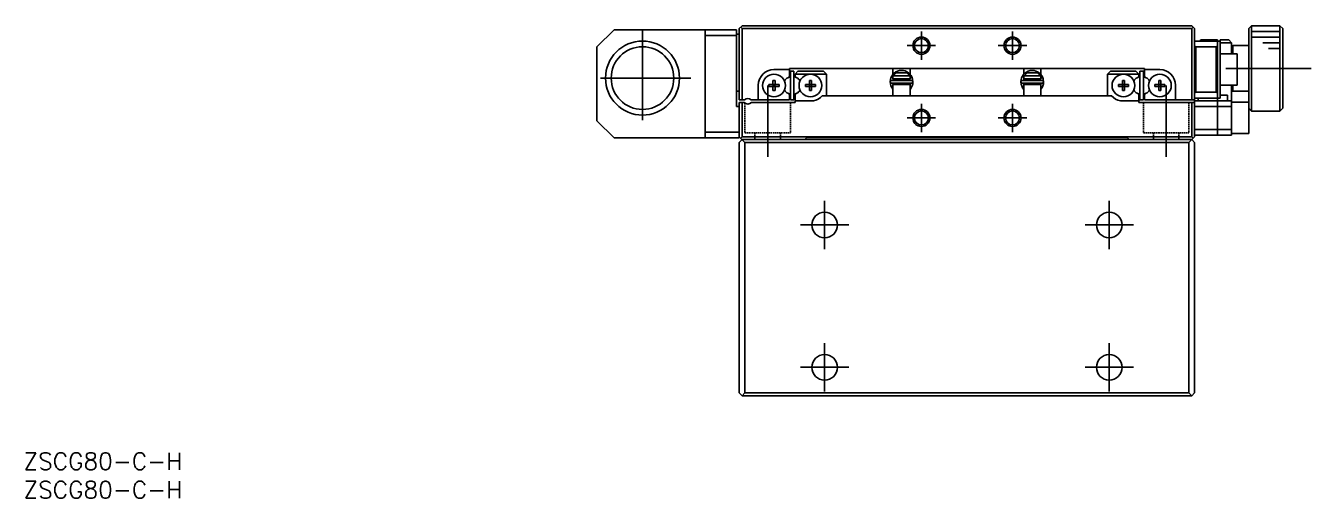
# Model space of a CAD drawing. Extents: x 0 to 476, y -8 to 328.
# Drawn here: x 0.4 to 226.3, y -8 to 75 of the extents above; entities that cross this region are included whole.
import ezdxf

# ---------------------------------------------------------------- set-up
doc = ezdxf.new("R2010")
doc.units = 0
doc.header["$LTSCALE"] = 0.5
doc.linetypes.add('CENTER', pattern=[50.8, 31.75, -6.35, 6.35, -6.35])
doc.linetypes.add('DASHED', pattern=[0.75, 0.5, -0.25])
for name, color, linetype in [('MSM_CENTER', 1, 'CENTER'), ('MSM_CONTINUOUS', 7, 'CONTINUOUS'), ('MSM_DASHED', 4, 'DASHED'), ('MSM_NARROW', 5, 'CONTINUOUS'), ('MSM_PART_NUMBER', 7, 'CONTINUOUS')]:
    doc.layers.add(name, color=color, linetype=linetype)
doc.styles.get("Standard").update_dxf_attribs({"font": 'txt.shx', "height": 1, "bigfont": 'bigfont.shx'})

# ---------------------------------------------------------------- blocks, each defined once
blk = doc.blocks.new('*U2')
at = {"layer": 'MSM_PART_NUMBER'}
blk.add_text('ZSCG80-C-H', height=3, dxfattribs=at).set_placement((0, -3))
blk = doc.blocks.new('*U3')
at = {"layer": 'MSM_PART_NUMBER'}
blk.add_text('ZSCG80-C-H', height=3, dxfattribs=at).set_placement((0, -8))

msp = doc.modelspace()

# ---------------------------------------------------------------- linework, layer by layer
at = {"layer": 'MSM_CENTER'}
for p, q in [((108.75, 74.3), (108.75, 57.3)), ((157.75, 69), (157.75, 74)), ((173.75, 69), (173.75, 74)), ((155.25, 71.5), (160.25, 71.5)), ((171.25, 71.5), (176.25, 71.5)), ((117.25, 65.8), (100.25, 65.8)), ((211.25, 67.5), (226.25, 67.5)), ((130.75, 64.5), (130.75, 52)), ((200.75, 64.5), (200.75, 52)), ((157.75, 56.3), (157.75, 61.3)), ((173.75, 56.3), (173.75, 61.3)), ((155.25, 58.8), (160.25, 58.8)), ((171.25, 58.8), (176.25, 58.8)), ((140.75, 35.75), (140.75, 44.25)), ((190.75, 35.75), (190.75, 44.25)), ((136.5, 40), (145, 40)), ((186.5, 40), (195, 40)), ((140.75, 10.75), (140.75, 19.25)), ((190.75, 10.75), (190.75, 19.25)), ((136.5, 15), (145, 15)), ((186.5, 15), (195, 15))]:
    msp.add_line(p, q, dxfattribs=at)
at = {"layer": 'MSM_CONTINUOUS'}
for p, q in [((126.25, 75), (125.75, 74.5)), ((126.25, 74.5), (126, 74.75)), ((205.25, 75), (126.25, 75)), ((205.75, 74.5), (205.25, 75)), ((205.5, 74.75), (205.25, 74.5)), ((215.25, 74.5), (215.75, 75)), ((215.75, 60), (215.75, 75)), ((215.75, 75), (220.75, 75)), ((220.75, 75), (220.75, 60)), ((220.75, 75), (221.25, 74.5)), ((100.75, 71.3), (103.75, 74.3)), ((125.25, 74.3), (103.75, 74.3)), ((119.75, 74.3), (119.75, 55.3)), ((119.75, 73.3), (125.25, 73.3)), ((125.25, 74.3), (125.25, 60.8)), ((125.75, 73.5), (125.25, 73.5)), ((125.75, 74.5), (125.75, 62)), ((126.25, 62), (126.25, 74.5)), ((126.25, 74.5), (205.25, 74.5)), ((205.25, 74.5), (205.25, 62)), ((205.75, 62), (205.75, 74.5)), ((210.25, 72.3), (205.75, 72.3)), ((206.85, 72.5), (206.65, 72.3)), ((209.75, 72.5), (206.85, 72.5)), ((209.75, 72.5), (209.75, 55.8)), ((211.75, 72.5), (210.25, 72.5)), ((210.25, 62.3), (210.25, 72.5)), ((212.25, 72), (211.75, 72.5)), ((215.25, 74.5), (215.25, 56.05)), ((221.25, 60.5), (221.25, 74.5)), ((100.75, 71.3), (100.75, 58.3)), ((205.95, 71.3), (205.75, 71.5)), ((205.95, 71.3), (209.55, 71.3)), ((205.95, 63.3), (205.95, 71.3)), ((209.75, 71.5), (209.55, 71.3)), ((209.55, 71.3), (209.55, 63.3)), ((210.25, 72), (212.25, 72)), ((210.25, 70.05), (213.25, 70.05)), ((212.25, 70.05), (212.25, 72)), ((212.25, 71.3), (212.45, 71.5)), ((212.45, 70.05), (212.45, 71.5)), ((212.45, 71.5), (215.25, 71.5)), ((213.25, 70.05), (213.25, 64.55)), ((134.55, 67.3), (131.85, 67.3)), ((134.25625, 65.874815), (134.55, 66.044412)), ((196.95, 67.5), (134.55, 67.5)), ((134.55, 66.044412), (134.55, 67.5)), ((134.75, 62), (134.75, 67)), ((135.35, 67), (134.75, 67)), ((135.35, 62), (135.35, 67)), ((135.350002, 66.15), (135.350002, 62.85)), ((136.05, 67), (135.55, 66.5)), ((135.55, 66.5), (141.05, 66.5)), ((135.55, 66.5), (135.55, 66.044412)), ((135.55, 66.044412), (135.84375, 65.874815)), ((140.55, 67), (136.05, 67)), ((141.05, 66.5), (140.55, 67)), ((141.05, 62.7), (141.05, 66.5)), ((152.40257, 65.870729), (152.423205, 65.926472)), ((152.424132, 65.926), (152.437085, 65.956258)), ((152.427372, 65.931637), (152.427981, 65.935138)), ((152.816656, 65.700086), (152.733694, 65.379752)), ((152.75, 66.454798), (152.75, 67.5)), ((152.75, 66.2), (155.75, 66.2)), ((152.75, 65.7), (152.75, 66.2)), ((155.75, 65.7), (152.75, 65.7)), ((153.333485, 66.7), (152.804317, 66.2)), ((152.817935, 65.65984), (152.817792, 65.646208)), ((152.817792, 65.646208), (152.818348, 65.632583)), ((152.818777, 65.673444), (152.817935, 65.65984)), ((152.818348, 65.632583), (152.819604, 65.619003)), ((152.820315, 65.686982), (152.818777, 65.673444)), ((152.819604, 65.619003), (152.821554, 65.605505)), ((152.822464, 65.700002), (152.820315, 65.686982)), ((152.821554, 65.605505), (152.824193, 65.592125)), ((152.824193, 65.592125), (152.827513, 65.578899)), ((152.827513, 65.578899), (152.831503, 65.565862)), ((152.831503, 65.565862), (152.836153, 65.553049)), ((152.836153, 65.553049), (152.841447, 65.540493)), ((152.841447, 65.540493), (152.847369, 65.528226)), ((152.847369, 65.528226), (152.853903, 65.516279)), ((152.853903, 65.516279), (152.861029, 65.504682)), ((152.861029, 65.504682), (152.868727, 65.493465)), ((153.25, 65.379734), (153.25, 65.7)), ((155.166515, 66.7), (153.333485, 66.7)), ((155.695683, 66.2), (155.166515, 66.7)), ((155.25, 65.7), (155.25, 65.379734)), ((155.672804, 65.500473), (155.680116, 65.511883)), ((155.680116, 65.511883), (155.686848, 65.523654)), ((155.686848, 65.523654), (155.692983, 65.535756)), ((155.692983, 65.535756), (155.698501, 65.548161)), ((155.698501, 65.548161), (155.703386, 65.560836)), ((155.703386, 65.560836), (155.707624, 65.573751)), ((155.707624, 65.573751), (155.7112, 65.586873)), ((155.7112, 65.586873), (155.714104, 65.600167)), ((155.714104, 65.600167), (155.716326, 65.613598)), ((155.715055, 65.695057), (155.714158, 65.700015)), ((155.717011, 65.68156), (155.715055, 65.695057)), ((155.716326, 65.613598), (155.717857, 65.627132)), ((155.718271, 65.667983), (155.717011, 65.68156)), ((155.717857, 65.627132), (155.718694, 65.640732)), ((155.718832, 65.654361), (155.718271, 65.667983)), ((155.718694, 65.640732), (155.718832, 65.654361)), ((155.852058, 65.859048), (155.749973, 65.806906)), ((155.75, 67.5), (155.75, 66.496318)), ((155.75, 66.2), (155.75, 65.7)), ((155.75, 65.79644), (155.76112, 65.802748)), ((155.76112, 65.802748), (155.773108, 65.809278)), ((155.773108, 65.809278), (155.785893, 65.815991)), ((155.785893, 65.815991), (155.799398, 65.822846)), ((155.799398, 65.822846), (155.813542, 65.829802)), ((155.813542, 65.829802), (155.82824, 65.836817)), ((155.82824, 65.836817), (155.843403, 65.843849)), ((155.843403, 65.843849), (155.858941, 65.850857)), ((156.108615, 65.935367), (155.852058, 65.859048)), ((155.858941, 65.850857), (155.874761, 65.857797)), ((155.874761, 65.857797), (155.890767, 65.864629)), ((155.890767, 65.864629), (155.906863, 65.87131)), ((155.906863, 65.87131), (155.922954, 65.877803)), ((155.922954, 65.877803), (155.938941, 65.884066)), ((155.938941, 65.884066), (155.95473, 65.890063)), ((155.95473, 65.890063), (155.970225, 65.895757)), ((155.970225, 65.895757), (155.985334, 65.901115)), ((155.985334, 65.901115), (155.999966, 65.906104)), ((155.999966, 65.906104), (156.014032, 65.910695)), ((156.014032, 65.910695), (156.02745, 65.914859)), ((156.02745, 65.914859), (156.040137, 65.918572)), ((156.040137, 65.918572), (156.052018, 65.921812)), ((156.052018, 65.921812), (156.063022, 65.924558)), ((156.063022, 65.924558), (156.073082, 65.926795)), ((156.073082, 65.926795), (156.082138, 65.92851)), ((156.082138, 65.92851), (156.090136, 65.929691)), ((156.090136, 65.929691), (156.097028, 65.930332)), ((156.094093, 65.968594), (156.11125, 65.928946)), ((156.097028, 65.930332), (156.102772, 65.930428)), ((156.102772, 65.930428), (156.107334, 65.929981)), ((156.107334, 65.929981), (156.112923, 65.927325)), ((156.112923, 65.927325), (156.11342, 65.926472)), ((156.11342, 65.926472), (156.125757, 65.894885)), ((156.125757, 65.894885), (156.137143, 65.860953)), ((156.133096, 65.874638), (156.266845, 65.183391)), ((156.137143, 65.860953), (156.146818, 65.826504)), ((156.154479, 65.507462), (156.146473, 65.472605)), ((156.146818, 65.826504), (156.154758, 65.791625)), ((156.160734, 65.542669), (156.154479, 65.507462)), ((156.154758, 65.791625), (156.160946, 65.756401)), ((156.165223, 65.578139), (156.160734, 65.542669)), ((156.160946, 65.756401), (156.165365, 65.720918)), ((156.167935, 65.613786), (156.165223, 65.578139)), ((156.165365, 65.720918), (156.168007, 65.685263)), ((156.168864, 65.649523), (156.167935, 65.613786)), ((156.168007, 65.685263), (156.168864, 65.649523)), ((175.364887, 65.8615), (175.385522, 65.917243)), ((175.386449, 65.916771), (175.402915, 65.955003)), ((175.389688, 65.922408), (175.390298, 65.92591)), ((175.782454, 65.700031), (175.696011, 65.370523)), ((175.75, 66.488251), (175.75, 67.5)), ((175.75, 66.2), (178.75, 66.2)), ((175.75, 65.7), (175.75, 66.2)), ((178.75, 65.7), (175.75, 65.7)), ((175.780251, 65.650612), (175.780108, 65.636979)), ((175.780108, 65.636979), (175.780665, 65.623354)), ((175.781093, 65.664216), (175.780251, 65.650612)), ((175.780665, 65.623354), (175.78192, 65.609775)), ((175.782632, 65.677754), (175.781093, 65.664216)), ((175.78192, 65.609775), (175.78387, 65.596277)), ((175.784861, 65.69119), (175.782632, 65.677754)), ((175.78387, 65.596277), (175.786509, 65.582897)), ((175.786714, 65.700016), (175.784861, 65.69119)), ((175.786509, 65.582897), (175.789829, 65.569671)), ((175.789829, 65.569671), (175.79382, 65.556634)), ((175.79382, 65.556634), (175.798469, 65.54382)), ((175.798469, 65.54382), (175.803763, 65.531264)), ((175.803763, 65.531264), (175.809686, 65.518997)), ((176.333485, 66.7), (175.804317, 66.2)), ((175.809686, 65.518997), (175.81622, 65.50705)), ((175.81622, 65.50705), (175.823346, 65.495454)), ((176.25, 65.370506), (176.25, 65.7)), ((178.166515, 66.7), (176.333485, 66.7)), ((178.695683, 66.2), (178.166515, 66.7)), ((178.25, 65.7), (178.25, 65.370506)), ((178.635121, 65.491244), (178.642432, 65.502655)), ((178.642432, 65.502655), (178.649165, 65.514425)), ((178.649165, 65.514425), (178.655299, 65.526528)), ((178.655299, 65.526528), (178.660817, 65.538932)), ((178.660817, 65.538932), (178.665703, 65.551608)), ((178.665703, 65.551608), (178.66994, 65.564523)), ((178.66994, 65.564523), (178.673517, 65.577644)), ((178.673517, 65.577644), (178.67642, 65.590938)), ((178.674727, 65.699208), (178.674547, 65.700004)), ((178.677372, 65.685829), (178.674727, 65.699208)), ((178.67642, 65.590938), (178.678642, 65.60437)), ((178.679327, 65.672332), (178.677372, 65.685829)), ((178.678642, 65.60437), (178.680174, 65.617903)), ((178.680587, 65.658754), (178.679327, 65.672332)), ((178.680174, 65.617903), (178.681011, 65.631503)), ((178.681149, 65.645132), (178.680587, 65.658754)), ((178.681011, 65.631503), (178.681149, 65.645132)), ((178.814374, 65.84982), (178.749991, 65.818646)), ((178.75, 67.5), (178.75, 66.444331)), ((178.75, 66.2), (178.75, 65.7)), ((178.75, 65.807684), (178.764128, 65.81482)), ((178.764128, 65.81482), (178.778929, 65.822056)), ((178.778929, 65.822056), (178.794308, 65.829347)), ((178.794308, 65.829347), (178.810164, 65.836645)), ((178.810164, 65.836645), (178.826395, 65.843903)), ((179.070932, 65.926138), (178.814374, 65.84982)), ((178.826395, 65.843903), (178.842896, 65.851074)), ((178.842896, 65.851074), (178.85956, 65.858111)), ((178.85956, 65.858111), (178.87628, 65.86497)), ((178.87628, 65.86497), (178.892948, 65.871605)), ((178.892948, 65.871605), (178.909455, 65.877974)), ((178.909455, 65.877974), (178.925695, 65.884036)), ((178.925695, 65.884036), (178.941562, 65.889751)), ((178.941562, 65.889751), (178.956955, 65.895083)), ((178.956955, 65.895083), (178.971773, 65.899997)), ((178.971773, 65.899997), (178.985921, 65.90446)), ((178.985921, 65.90446), (178.999307, 65.908445)), ((178.999307, 65.908445), (179.011844, 65.911926)), ((179.011844, 65.911926), (179.023452, 65.914879)), ((179.023452, 65.914879), (179.034056, 65.917286)), ((179.034056, 65.917286), (179.043586, 65.919132)), ((179.043586, 65.919132), (179.051981, 65.920404)), ((179.051981, 65.920404), (179.059187, 65.921094)), ((179.05641, 65.959366), (179.070906, 65.926025)), ((179.059187, 65.921094), (179.065158, 65.921198)), ((179.065158, 65.921198), (179.069853, 65.920714)), ((179.069853, 65.920714), (179.075239, 65.918096)), ((179.070906, 65.926025), (179.079201, 65.906149)), ((179.075239, 65.918096), (179.075736, 65.917243)), ((179.075736, 65.917243), (179.088073, 65.885656)), ((179.088073, 65.885656), (179.099459, 65.851725)), ((179.095413, 65.865409), (179.229162, 65.174163)), ((179.099459, 65.851725), (179.109134, 65.817276)), ((179.109134, 65.817276), (179.117075, 65.782397)), ((179.123051, 65.53344), (179.116795, 65.498233)), ((179.117075, 65.782397), (179.123262, 65.747172)), ((179.12754, 65.56891), (179.123051, 65.53344)), ((179.123262, 65.747172), (179.127682, 65.711689)), ((179.130252, 65.604558), (179.12754, 65.56891)), ((179.127682, 65.711689), (179.130323, 65.676034)), ((179.13118, 65.640295), (179.130252, 65.604558)), ((179.130323, 65.676034), (179.13118, 65.640295)), ((190.95, 67), (190.45, 66.5)), ((190.45, 66.5), (195.95, 66.5)), ((190.45, 62.7), (190.45, 66.5)), ((195.45, 67), (190.95, 67)), ((195.95, 66.5), (195.45, 67)), ((195.95, 66.044412), (195.65625, 65.874815)), ((195.95, 66.5), (195.95, 66.044412)), ((196.149998, 66.15), (196.149998, 62.85)), ((196.15, 62), (196.15, 67)), ((196.15, 67), (196.75, 67)), ((196.75, 62), (196.75, 67)), ((196.95, 66.044412), (196.95, 67.5)), ((196.95, 67.3), (199.65, 67.3)), ((197.24375, 65.874815), (196.95, 66.044412)), ((125.25, 63.5), (125.75, 63.5)), ((129.1, 64.55), (129.1, 62)), ((130.963639, 64.68), (130.963639, 64.32)), ((131.67, 64.68), (130.963639, 64.68)), ((130.963639, 64.32), (131.67, 64.32)), ((132.03, 65.386361), (131.67, 65.386361)), ((131.67, 65.386361), (131.67, 64.68)), ((131.680372, 64.669628), (131.67, 64.68)), ((131.680372, 64.330372), (131.67, 64.32)), ((131.67, 64.32), (131.67, 63.613639)), ((131.67, 63.613639), (132.03, 63.613639)), ((131.680372, 64.669628), (131.680372, 64.330372)), ((132.019628, 64.669628), (131.680372, 64.669628)), ((131.680372, 64.330372), (132.019628, 64.330372)), ((132.019628, 64.669628), (132.03, 64.68)), ((132.019628, 64.330372), (132.019628, 64.669628)), ((132.019628, 64.330372), (132.03, 64.32)), ((132.03, 64.68), (132.03, 65.386361)), ((132.736361, 64.68), (132.03, 64.68)), ((132.03, 64.32), (132.736361, 64.32)), ((132.03, 63.613639), (132.03, 64.32)), ((132.736361, 64.32), (132.736361, 64.68)), ((137.363639, 64.68), (137.363639, 64.32)), ((138.07, 64.68), (137.363639, 64.68)), ((137.363639, 64.32), (138.07, 64.32)), ((138.43, 65.386361), (138.07, 65.386361)), ((138.07, 65.386361), (138.07, 64.68)), ((138.080372, 64.669628), (138.07, 64.68)), ((138.080372, 64.330372), (138.07, 64.32)), ((138.07, 64.32), (138.07, 63.613639)), ((138.07, 63.613639), (138.43, 63.613639)), ((138.080372, 64.669628), (138.080372, 64.330372)), ((138.419628, 64.669628), (138.080372, 64.669628)), ((138.080372, 64.330372), (138.419628, 64.330372)), ((138.419628, 64.669628), (138.43, 64.68)), ((138.419628, 64.330372), (138.419628, 64.669628)), ((138.419628, 64.330372), (138.43, 64.32)), ((138.43, 64.68), (138.43, 65.386361)), ((139.136361, 64.68), (138.43, 64.68)), ((138.43, 64.32), (139.136361, 64.32)), ((138.43, 63.613639), (138.43, 64.32)), ((139.136361, 64.32), (139.136361, 64.68)), ((152.493313, 65.379734), (156.043313, 65.379734)), ((156.043313, 64.929734), (152.493313, 64.929734)), ((152.734021, 64.92968), (152.785604, 64.699908)), ((152.75, 64.7), (155.75, 64.7)), ((152.75, 62.7), (152.75, 64.7)), ((153.25, 65.5), (152.863768, 65.5)), ((152.868727, 65.493465), (152.876974, 65.482653)), ((152.876974, 65.482653), (152.885748, 65.472274)), ((152.885748, 65.472274), (152.895025, 65.46235)), ((152.895025, 65.46235), (152.904778, 65.452904)), ((152.904778, 65.452904), (152.914984, 65.443959)), ((152.914984, 65.443959), (152.925614, 65.435534)), ((152.925614, 65.435534), (152.936641, 65.427647)), ((152.936641, 65.427647), (152.948037, 65.420315)), ((152.948037, 65.420315), (152.959774, 65.413554)), ((152.959774, 65.413554), (152.971822, 65.407378)), ((152.971822, 65.407378), (152.984152, 65.4018)), ((152.984152, 65.4018), (152.996734, 65.39683)), ((152.996734, 65.39683), (153.009538, 65.392479)), ((153.009538, 65.392479), (153.022534, 65.388756)), ((153.022534, 65.388756), (153.035691, 65.385667)), ((153.035691, 65.385667), (153.048977, 65.383219)), ((153.048977, 65.383219), (153.062363, 65.381416)), ((153.062363, 65.381416), (153.075818, 65.380262)), ((153.075818, 65.380262), (153.089309, 65.379758)), ((153.089309, 65.379758), (153.092864, 65.379734)), ((153.25, 64.7), (153.25, 64.929734)), ((155.672724, 65.5), (155.25, 65.5)), ((155.25, 64.929734), (155.25, 64.7)), ((155.443761, 65.379734), (155.456547, 65.380033)), ((155.456547, 65.380033), (155.470011, 65.380981)), ((155.470011, 65.380981), (155.483413, 65.382577)), ((155.483413, 65.382577), (155.49672, 65.384819)), ((155.49672, 65.384819), (155.509903, 65.3877)), ((155.509903, 65.3877), (155.522931, 65.391214)), ((155.522931, 65.391214), (155.535773, 65.395355)), ((155.535773, 65.395355), (155.5484, 65.400113)), ((155.5484, 65.400113), (155.560782, 65.405479)), ((155.560782, 65.405479), (155.57289, 65.411441)), ((155.57289, 65.411441), (155.584695, 65.417987)), ((155.584695, 65.417987), (155.596169, 65.425104)), ((155.596169, 65.425104), (155.607283, 65.432775)), ((155.607283, 65.432775), (155.618011, 65.440985)), ((155.618011, 65.440985), (155.628325, 65.449716)), ((155.628325, 65.449716), (155.6382, 65.458949)), ((155.6382, 65.458949), (155.647609, 65.468663)), ((155.647609, 65.468663), (155.656528, 65.478837)), ((155.656528, 65.478837), (155.664934, 65.489449)), ((155.664934, 65.489449), (155.672804, 65.500473)), ((155.75, 64.7), (155.75, 62.7)), ((155.750831, 64.699754), (155.802918, 64.929682)), ((156.112163, 65.370978), (156.111385, 65.369147)), ((156.12529, 65.404279), (156.112163, 65.370978)), ((156.136735, 65.438183), (156.12529, 65.404279)), ((156.146473, 65.472605), (156.136735, 65.438183)), ((175.455629, 65.370506), (179.005629, 65.370506)), ((179.005629, 64.920506), (175.455629, 64.920506)), ((175.696337, 64.920452), (175.745156, 64.699831)), ((175.745156, 64.699831), (175.749766, 64.684677)), ((175.75, 64.7), (178.75, 64.7)), ((175.75, 62.7), (175.75, 64.7)), ((176.25, 65.5), (175.820332, 65.5)), ((175.823346, 65.495454), (175.831043, 65.484236)), ((175.831043, 65.484236), (175.839291, 65.473425)), ((175.839291, 65.473425), (175.848065, 65.463045)), ((175.848065, 65.463045), (175.857341, 65.453121)), ((175.857341, 65.453121), (175.867095, 65.443676)), ((175.867095, 65.443676), (175.8773, 65.434731)), ((175.8773, 65.434731), (175.88793, 65.426305)), ((175.88793, 65.426305), (175.898957, 65.418419)), ((175.898957, 65.418419), (175.910354, 65.411087)), ((175.910354, 65.411087), (175.92209, 65.404326)), ((175.92209, 65.404326), (175.934138, 65.39815)), ((175.934138, 65.39815), (175.946469, 65.392571)), ((175.946469, 65.392571), (175.959051, 65.387602)), ((175.959051, 65.387602), (175.971855, 65.383251)), ((175.971855, 65.383251), (175.98485, 65.379527)), ((175.98485, 65.379527), (175.998007, 65.376439)), ((175.998007, 65.376439), (176.011294, 65.373991)), ((176.011294, 65.373991), (176.02468, 65.372188)), ((176.02468, 65.372188), (176.038134, 65.371034)), ((176.038134, 65.371034), (176.051626, 65.37053)), ((176.051626, 65.37053), (176.055181, 65.370506)), ((176.25, 64.7), (176.25, 64.920506)), ((178.641145, 65.5), (178.25, 65.5)), ((178.25, 64.920506), (178.25, 64.7)), ((178.406077, 65.370506), (178.418863, 65.370804)), ((178.418863, 65.370804), (178.432328, 65.371752)), ((178.432328, 65.371752), (178.445729, 65.373349)), ((178.445729, 65.373349), (178.459037, 65.37559)), ((178.459037, 65.37559), (178.472219, 65.378471)), ((178.472219, 65.378471), (178.485247, 65.381986)), ((178.485247, 65.381986), (178.498089, 65.386126)), ((178.498089, 65.386126), (178.510716, 65.390885)), ((178.510716, 65.390885), (178.523098, 65.396251)), ((178.523098, 65.396251), (178.535206, 65.402213)), ((178.535206, 65.402213), (178.547012, 65.408759)), ((178.547012, 65.408759), (178.558485, 65.415875)), ((178.558485, 65.415875), (178.5696, 65.423546)), ((178.5696, 65.423546), (178.580327, 65.431756)), ((178.580327, 65.431756), (178.590641, 65.440487)), ((178.590641, 65.440487), (178.600516, 65.44972)), ((178.600516, 65.44972), (178.609925, 65.459434)), ((178.609925, 65.459434), (178.618845, 65.469609)), ((178.618845, 65.469609), (178.627251, 65.48022)), ((178.627251, 65.48022), (178.635121, 65.491244)), ((178.716016, 64.699949), (178.765234, 64.920454)), ((178.75, 64.7), (178.75, 62.7)), ((179.074479, 65.36175), (179.073701, 65.359919)), ((179.087606, 65.395051), (179.074479, 65.36175)), ((179.099052, 65.428954), (179.087606, 65.395051)), ((179.108789, 65.463376), (179.099052, 65.428954)), ((179.116795, 65.498233), (179.108789, 65.463376)), ((192.363639, 64.68), (192.363639, 64.32)), ((192.363639, 64.68), (193.07, 64.68)), ((192.363639, 64.32), (193.07, 64.32)), ((193.43, 65.386361), (193.07, 65.386361)), ((193.07, 65.386361), (193.07, 64.68)), ((193.080372, 64.669628), (193.07, 64.68)), ((193.080372, 64.330372), (193.07, 64.32)), ((193.07, 64.32), (193.07, 63.613639)), ((193.07, 63.613639), (193.43, 63.613639)), ((193.080372, 64.669628), (193.080372, 64.330372)), ((193.419628, 64.669628), (193.080372, 64.669628)), ((193.080372, 64.330372), (193.419628, 64.330372)), ((193.419628, 64.669628), (193.43, 64.68)), ((193.419628, 64.330372), (193.419628, 64.669628)), ((193.419628, 64.330372), (193.43, 64.32)), ((193.43, 64.68), (193.43, 65.386361)), ((194.136361, 64.68), (193.43, 64.68)), ((193.43, 64.32), (194.136361, 64.32)), ((193.43, 63.613639), (193.43, 64.32)), ((194.136361, 64.32), (194.136361, 64.68)), ((198.763639, 64.68), (198.763639, 64.32)), ((199.47, 64.68), (198.763639, 64.68)), ((198.763639, 64.32), (199.47, 64.32)), ((199.83, 65.386361), (199.47, 65.386361)), ((199.47, 65.386361), (199.47, 64.68)), ((199.480372, 64.669628), (199.47, 64.68)), ((199.480372, 64.330372), (199.47, 64.32)), ((199.47, 64.32), (199.47, 63.613639)), ((199.47, 63.613639), (199.83, 63.613639)), ((199.480372, 64.669628), (199.480372, 64.330372)), ((199.819628, 64.669628), (199.480372, 64.669628)), ((199.480372, 64.330372), (199.819628, 64.330372)), ((199.819628, 64.669628), (199.83, 64.68)), ((199.819628, 64.330372), (199.819628, 64.669628)), ((199.819628, 64.330372), (199.83, 64.32)), ((199.83, 64.68), (199.83, 65.386361)), ((200.536361, 64.68), (199.83, 64.68)), ((199.83, 64.32), (200.536361, 64.32)), ((199.83, 63.613639), (199.83, 64.32)), ((200.536361, 64.32), (200.536361, 64.68)), ((202.4, 64.55), (202.4, 62)), ((205.75, 63.1), (205.95, 63.3)), ((209.55, 63.3), (205.95, 63.3)), ((209.55, 63.3), (209.75, 63.1)), ((213.25, 64.55), (210.25, 64.55)), ((212.25, 55.8), (212.25, 64.55)), ((212.45, 63.5), (212.25, 63.7)), ((212.45, 63.5), (212.45, 64.55)), ((215.25, 63.5), (212.45, 63.5)), ((125.75, 62), (126.65, 62)), ((125.75, 55.3), (125.75, 61.5)), ((126.588562, 61.5), (125.75, 61.5)), ((126.25, 55.5), (126.25, 61.5)), ((134.55, 62), (127.85, 62)), ((127.911438, 61.5), (135.55, 61.5)), ((134.55, 62.955588), (134.25625, 63.125185)), ((134.55, 62), (134.55, 62.955588)), ((134.75, 62), (135.35, 62)), ((135.84375, 63.125185), (135.55, 62.955588)), ((135.55, 61.5), (135.55, 62.955588)), ((135.55, 61.8), (138.772015, 61.8)), ((140.329062, 62.7), (191.170938, 62.7)), ((195.95, 61.8), (192.727985, 61.8)), ((195.65625, 63.125185), (195.95, 62.955588)), ((195.95, 62.955588), (195.95, 61.5)), ((195.95, 61.5), (205.75, 61.5)), ((196.75, 62), (196.15, 62)), ((196.95, 62.955588), (197.24375, 63.125185)), ((196.95, 62), (196.95, 62.955588)), ((205.75, 62), (196.95, 62)), ((205.25, 61.5), (205.25, 55.5)), ((205.75, 62.3), (210.25, 62.3)), ((212.25, 61.8), (205.75, 61.8)), ((205.75, 55.5), (205.75, 61.8)), ((206.35, 62.3), (206.35, 61.8)), ((211.55, 62.8), (210.25, 62.8)), ((211.55, 62.8), (211.55, 61.8)), ((212.25, 61.55), (215.25, 61.55)), ((125.25, 60.8), (125.75, 60.8)), ((205.75, 60.8), (212.25, 60.8)), ((215.75, 60), (215.25, 60.5)), ((220.75, 60), (215.75, 60)), ((221.25, 60.5), (220.75, 60)), ((103.75, 55.3), (100.75, 58.3)), ((212.25, 56.8), (205.75, 56.8)), ((103.75, 55.3), (125.75, 55.3)), ((125.75, 56.3), (119.75, 56.3)), ((126.75, 54.5), (125.75, 55.5)), ((126.25, 55), (125.75, 54.5)), ((125.75, 10.5), (125.75, 54.5)), ((126, 55.25), (126.25, 55.5)), ((205.25, 55.5), (126.25, 55.5)), ((126.25, 55), (205.25, 55)), ((204.75, 54.5), (126.75, 54.5)), ((126.75, 54.5), (126.75, 10.5)), ((137.6, 55.35), (137.25, 55)), ((193.9, 55.35), (137.6, 55.35)), ((194.25, 55), (193.9, 55.35)), ((205.75, 55.5), (204.75, 54.5)), ((204.75, 10.5), (204.75, 54.5)), ((205.25, 55.5), (205.5, 55.25)), ((205.75, 54.5), (205.25, 55)), ((205.75, 55.8), (212.25, 55.8)), ((205.75, 54.5), (205.75, 10.5)), ((215.25, 56.05), (212.25, 56.05)), ((125.75, 10.5), (126.25, 10)), ((126.25, 10), (126.75, 10.5)), ((205.25, 10), (126.25, 10)), ((126.75, 10.5), (204.75, 10.5)), ((204.75, 10.5), (205.25, 10)), ((205.25, 10), (205.75, 10.5))]:
    msp.add_line(p, q, dxfattribs=at)
for centre, radius in [((108.75, 65.8), 6.5), ((157.75, 71.5), 1.2295), ((173.75, 71.5), 1.2295), ((108.75, 65.8), 5.5), ((131.85, 64.5), 2), ((138.25, 64.5), 2), ((193.25, 64.5), 2), ((199.65, 64.5), 2), ((157.75, 58.8), 1.2295), ((173.75, 58.8), 1.2295), ((140.75, 40), 2.25), ((190.75, 40), 2.25), ((140.75, 15), 2.25), ((190.75, 15), 2.25)]:
    msp.add_circle(centre, radius, dxfattribs=at)
for centre, radius, start, end in [((131.85, 64.55), 2.75, 90, 180), ((135.16481, 64.385), 1.75, 134.995594, 148.113496), ((135.050001, 64.5), 1.5875, 135.000025, 149.566818), ((135.05, 64.5), 1.5875, 120, 135), ((135.050001, 64.5), 1.5875, 100.893011, 120), ((135.050001, 64.5), 1.5875, 60, 79.106978), ((135.05, 64.5), 1.5875, 45, 60), ((134.93519, 64.385), 1.75, 31.886504, 45.004406), ((135.050001, 64.5), 1.5875, 30.433263, 45.000025), ((154.268473, 65.154375), 1.998953, 22.713434, 179.169539), ((177.23079, 65.145146), 1.998953, 22.713434, 179.169539), ((196.56481, 64.385), 1.75, 134.995594, 148.113496), ((196.449999, 64.5), 1.5875, 134.999975, 149.566737), ((196.45, 64.5), 1.5875, 120, 135), ((196.449999, 64.5), 1.5875, 60, 79.106911), ((196.45, 64.5), 1.5875, 45, 60), ((196.33519, 64.385), 1.75, 31.886504, 45.004406), ((196.449999, 64.5), 1.5875, 30.433182, 44.999975), ((199.65, 64.55), 2.75, 0, 90), ((135.16481, 64.615), 1.75, 211.886504, 225.004406), ((135.050001, 64.5), 1.5875, 210.433182, 224.999975), ((135.05, 64.5), 1.5875, 225, 240), ((135.05, 64.5), 1.5875, 300, 315), ((134.93519, 64.615), 1.75, 314.995594, 328.113496), ((135.050001, 64.5), 1.5875, 314.999975, 329.566737), ((152.493313, 65.154734), 0.225, 90, 270), ((154.263649, 65.153225), 1.994033, 180.769588, 220.599399), ((154.264471, 65.156247), 2.002667, 317.889108, 359.222054), ((156.043313, 65.154734), 0.225, 270, 90), ((175.455629, 65.145506), 0.225, 90, 270), ((177.226045, 65.143887), 1.994111, 180.766409, 222.241023), ((177.225838, 65.147207), 2.003618, 319.539613, 359.21703), ((179.005629, 65.145506), 0.225, 270, 90), ((196.56481, 64.615), 1.75, 211.886504, 225.004406), ((196.449999, 64.5), 1.5875, 210.433263, 225.000025), ((196.45, 64.5), 1.5875, 225, 240), ((196.45, 64.5), 1.5875, 300, 315), ((196.449999, 64.5), 1.5875, 315.000025, 329.566818), ((196.33519, 64.615), 1.75, 314.995594, 328.113496), ((127.25, 62.25), 1, 228.590378, 311.409622), ((127.25, 61.2), 1, 53.130102, 126.869898), ((135.050001, 64.5), 1.5875, 240, 259.106989), ((135.050001, 64.5), 1.5875, 280.89309, 299.999969), ((138.25, 64.5), 2.75, 280.942499, 319.114807), ((193.25, 64.5), 2.75, 220.885193, 259.057501), ((196.449999, 64.5), 1.5875, 240, 259.10691), ((196.449999, 64.5), 1.5875, 280.893042, 300.000031)]:
    msp.add_arc(centre, radius, start, end, dxfattribs=at)
at = {"layer": 'MSM_DASHED'}
for p, q in [((126.75, 61.383975), (126.75, 56.2)), ((134.75, 61.5), (134.75, 56.2)), ((196.75, 61.5), (196.75, 56.2)), ((204.75, 61.5), (204.75, 56.2)), ((126.75, 56.2), (134.75, 56.2)), ((128.5, 56.2), (128.5, 55)), ((133, 56.2), (133, 55)), ((196.75, 56.2), (204.75, 56.2)), ((198.5, 56.2), (198.5, 55)), ((203, 56.2), (203, 55))]:
    msp.add_line(p, q, dxfattribs=at)
at = {"layer": 'MSM_NARROW'}
for p, q in [((215.75, 74), (220.75, 74)), ((215.75, 73), (220.75, 73)), ((217.75, 72), (220.75, 72)), ((218.75, 71), (220.75, 71))]:
    msp.add_line(p, q, dxfattribs=at)
for centre in [(157.75, 71.5), (173.75, 71.5), (157.75, 58.8), (173.75, 58.8)]:
    msp.add_circle(centre, 1.5, dxfattribs=at)

# ---------------------------------------------------------------- block references
at = {"layer": 'MSM_CONTINUOUS'}
for name in ['*U2', '*U3']:
    msp.add_blockref(name, (0, 0), dxfattribs=at)

doc.saveas('drawing.dxf')
